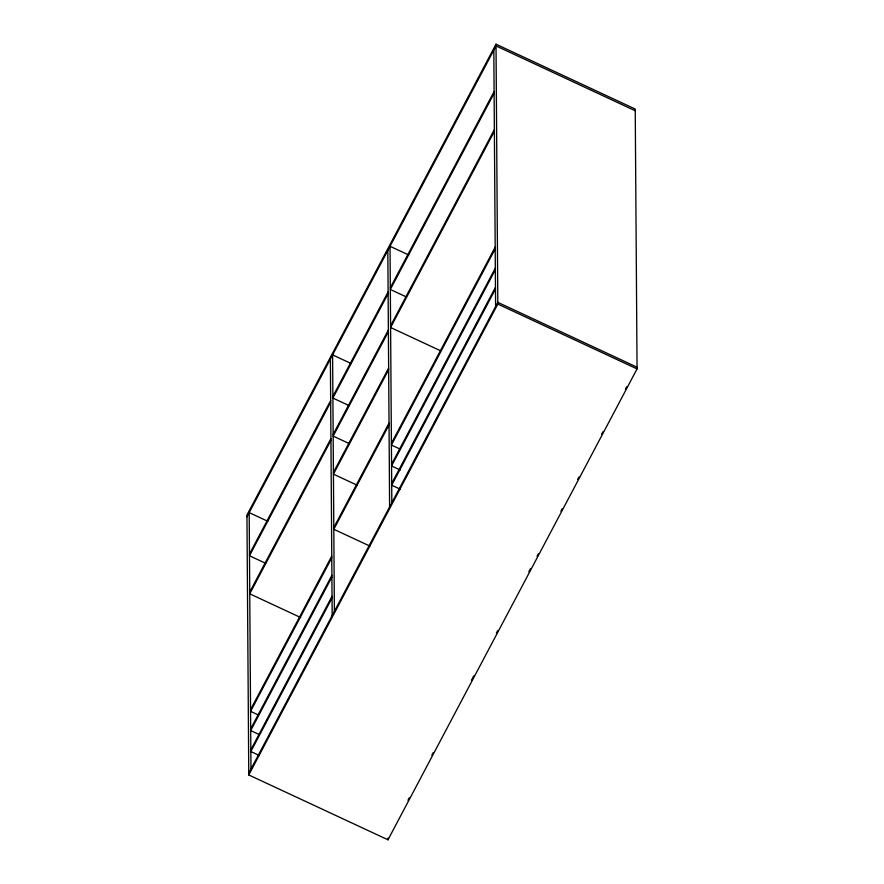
<?xml version="1.0" encoding="UTF-8"?>
<svg xmlns="http://www.w3.org/2000/svg" width="884" height="884" viewBox="0 0 884 884"><rect width="100%" height="100%" fill="white"/><g stroke="black" fill="none" stroke-linecap="round" stroke-linejoin="round"><path stroke-width="1.33" d="M496.012 44.2L246.945 515.085L248.769 774.948L387.988 839.8L637.055 368.915L635.231 109.052L496.012 44.2L497.825 304.063L248.769 774.948M246.968 516.786L496.023 45.913L635.242 110.765M249.465 554.069L330.671 400.54M332.881 396.352L388.109 291.941M390.319 287.753L494.101 91.549M330.682 402.253L249.476 555.771L265.642 563.296M388.12 293.654L332.892 398.065L349.058 405.59M494.112 93.262L390.341 289.466L406.496 296.991M249.73 592.103L330.936 438.586M333.146 434.398L388.374 329.975M390.595 325.798L494.366 129.594M330.947 440.287L249.741 593.816L300.704 617.551M388.385 331.688L333.157 436.099L349.324 443.635M494.377 131.307L390.606 327.5L440.32 350.661M333.412 472.432L388.64 368.02M388.651 369.733L333.423 474.144L357.048 485.15M333.798 527.571L389.026 423.149M389.037 424.861L333.809 529.284L369.855 546.069M250.548 709.642L331.754 556.113M391.413 443.326L495.184 247.133M331.765 557.826L250.559 711.344L258.017 714.824M495.195 248.835L391.424 445.039L400.12 449.094M250.691 728.869L331.887 575.351M331.898 577.064L250.702 730.582L259.399 734.637M391.557 464.277L495.338 268.073M495.349 269.786L391.568 465.978L400.275 470.034M250.835 749.82L332.03 596.291M391.689 483.504L495.471 287.3M332.041 598.004L250.846 751.522L259.542 755.577M495.482 289.013L391.7 485.217L400.408 489.272M248.758 773.235L497.814 302.35L637.033 367.214M407.977 800.274L409.27 797.832M431.856 755.135L433.138 752.693M471.393 680.382L473.791 675.84M496.377 633.143L497.67 630.712M528.831 571.782L530.499 568.644M537.03 556.29L538.312 553.859M560.898 511.162L562.191 508.72M577.672 479.437L578.965 476.995M601.551 434.298L602.844 431.867M625.419 389.17L626.712 386.728M408.684 254.979L390.032 246.293L391.822 502.742M497.825 304.063L637.055 368.915M351.235 363.578L332.594 354.893L334.384 611.341M267.819 521.295L249.178 512.609L250.968 769.047M493.813 50.101L495.604 306.538M387.822 250.481L389.612 506.93M387.977 838.087L387.988 839.8M330.384 359.081L332.174 615.529"/></g></svg>
